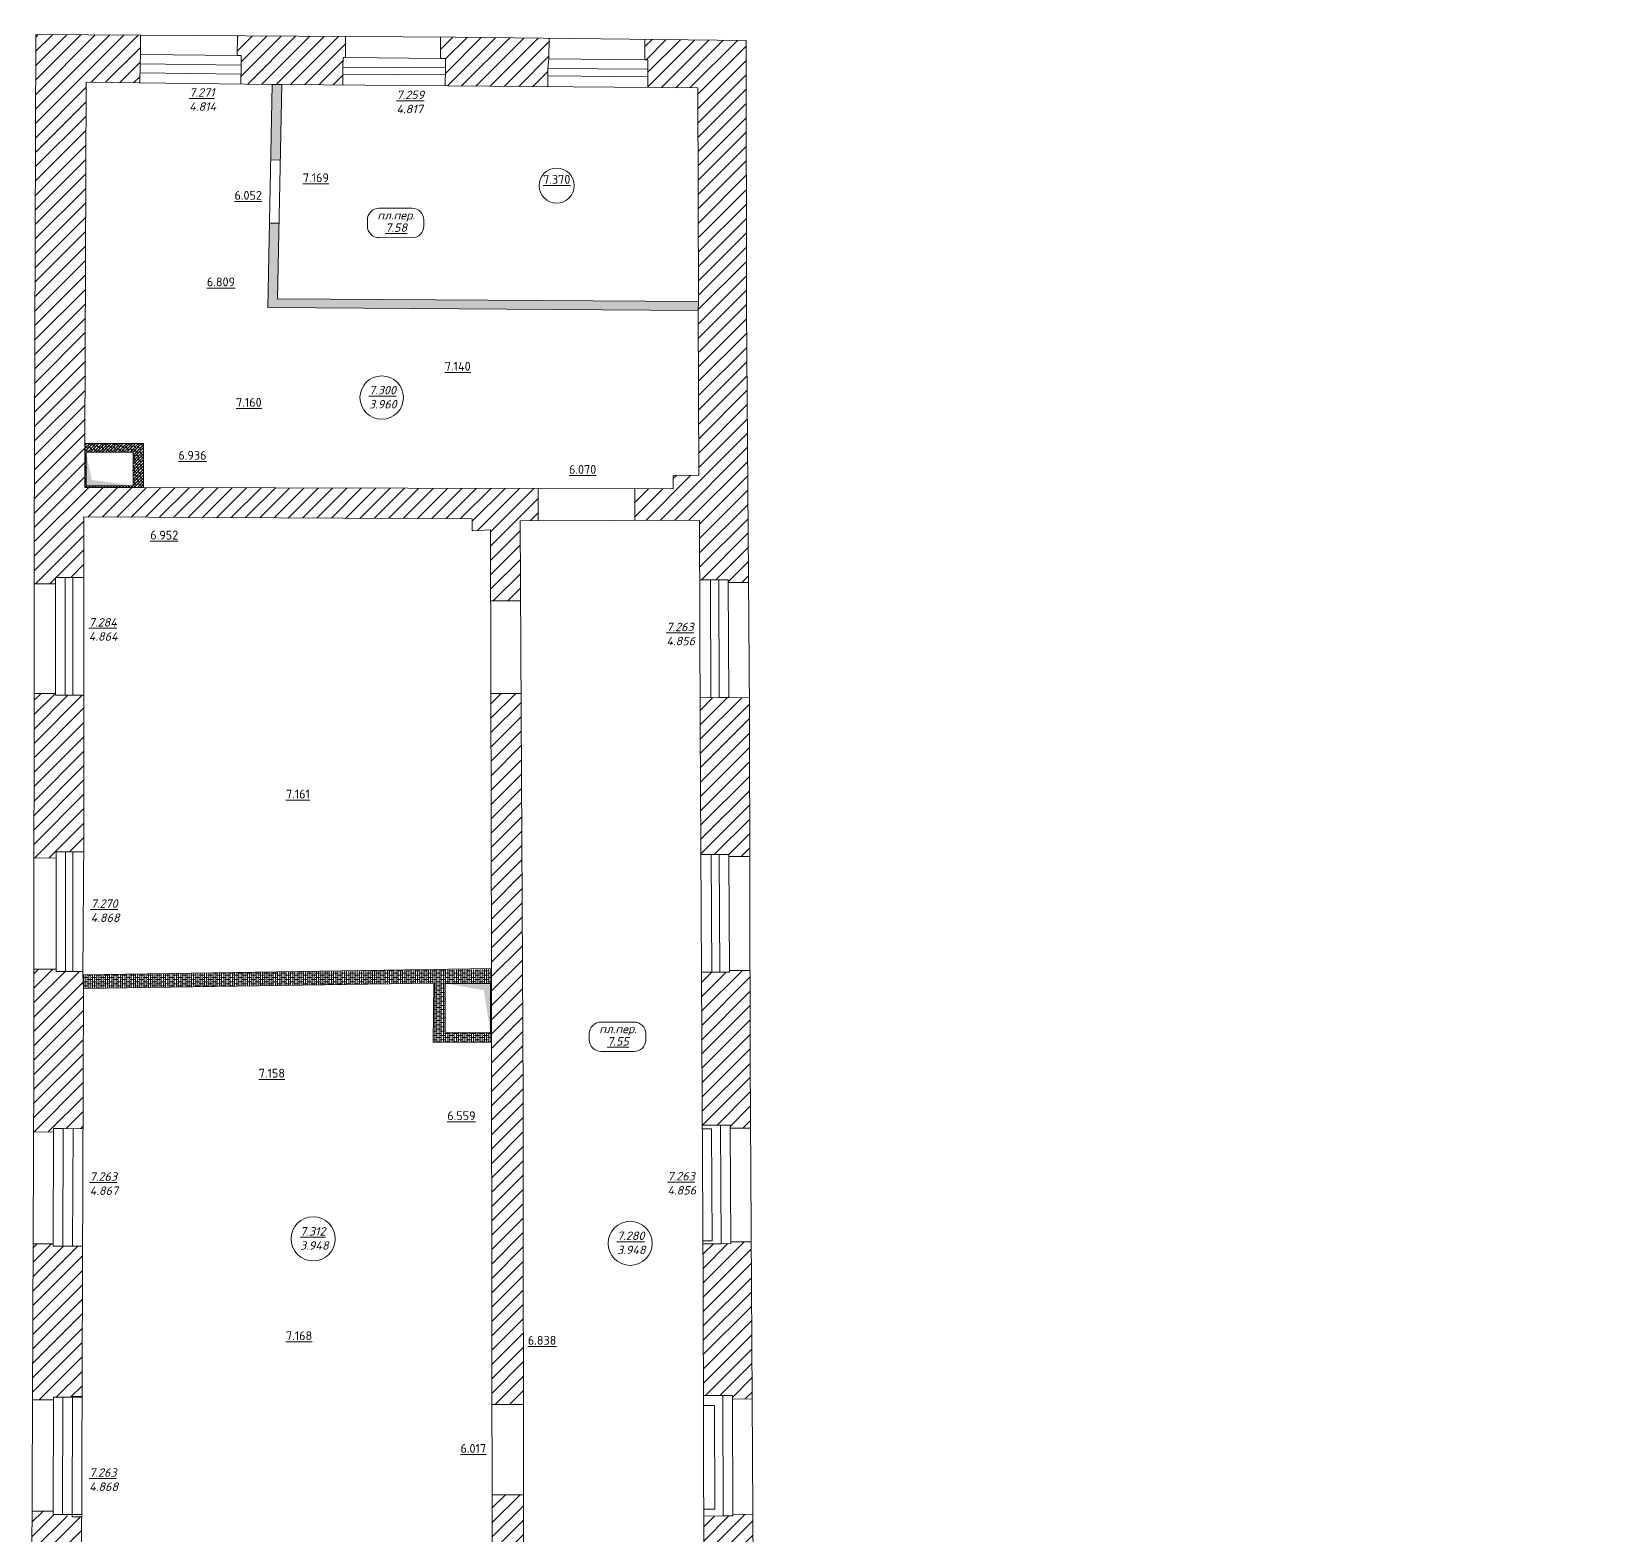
# Model space of a CAD drawing. Header units: millimetres. Extents: x 907727 to 970635, y 1625749 to 1672009.
# Drawn here: x 907727 to 931089, y 1649848 to 1672009 of the extents above; entities that cross this region are included whole.
import ezdxf

# ---------------------------------------------------------------- set-up
doc = ezdxf.new("R2010")
doc.units = ezdxf.units.MM
doc.linetypes.add('ACAD_ISO10W100', pattern=[18, 12, -3, 0, -3])
for name, color, linetype in [('Контур', 7, 'Continuous'), ('Отметки', 7, 'Continuous'), ('Рама', 121, 'Continuous'), ('Штриховка', 252, 'Continuous')]:
    doc.layers.add(name, color=color, linetype=linetype)
doc.styles.add('CIFRY', font='ROMANT.shx', dxfattribs={"oblique": 15, "height": 125})
doc.styles.add('ISOCPEUR', font='isocpeur.ttf', dxfattribs={"width": 0.95})

# ---------------------------------------------------------------- blocks, each defined once
blk = doc.blocks.new('2этаж')
at = {"lineweight": 5, "ltscale": 0.03, "true_color": 0xed1f24, "transparency": 33554610}
h = blk.add_hatch(dxfattribs=at)
h.set_pattern_fill('ANSI38', color=240, scale=10)
h.set_pattern_definition([(45, (-1078.652, -1034.774), (-22.4506403, 22.4506403), []), (135, (-1078.652, -1034.774), (-67.3519209, 22.4506403), [79.375, -47.625])])
h.paths.add_polyline_path([(910336, 1670196), (910192, 1670197), (910170, 1669083), (910314, 1669080)])
h.paths.add_polyline_path([(910295, 1668149), (910153, 1668152), (910129, 1666904), (916476, 1666864), (916478, 1666994), (910273, 1667034)])
h = blk.add_hatch(dxfattribs=at)
h.set_pattern_fill('ANSI38', color=240, scale=10)
h.paths.add_polyline_path([(907433, 1664899), (907434, 1664251), (908298, 1664253), (908296, 1664899)])
h.paths.add_polyline_path([(908143, 1664773), (908143, 1664278), (907450, 1664278), (907450, 1664773)], flags=16)
h = blk.add_hatch(dxfattribs=at)
h.set_pattern_fill('ANSI38', color=240, scale=10, angle=45)
h.set_pattern_definition([(90, (-1078.652, -1034.774), (-31.75, 0), []), (180, (-1078.652, -1034.774), (-63.5, -31.75), [79.375, -47.625])])
h.paths.add_polyline_path([(913427, 1657147), (907401, 1657063), (907413, 1656864), (912577, 1656943), (912567, 1656065), (913428, 1656073)])
h.paths.add_polyline_path([(912744, 1656936), (912744, 1656209), (913412, 1656209), (913412, 1656936)], flags=16)
at = {"layer": 'Штриховка', "lineweight": 5, "ltscale": 0.03}
h = blk.add_hatch(dxfattribs=at)
h.set_pattern_fill('_USER', color=256, scale=150, angle=45, pattern_type=0)
h.set_pattern_definition([(45, (-1078.65, -1034.77), (-106.066017, 106.066017), [])])
h.paths.add_polyline_path([(939000, 1636113), (937333, 1636117), (932016, 1636128), (932016, 1635685), (932711, 1635683), (933075, 1635681), (938179, 1635670), (938322, 1635668), (938999, 1635668)])
h.paths.add_polyline_path([(938909, 1629794), (938319, 1629795), (938182, 1629787), (937526, 1629789), (937524, 1629024), (937930, 1629023), (937930, 1628898), (938463, 1628897), (938463, 1629021), (938907, 1629020)])
h.paths.add_polyline_path([(962746, 1655934), (962736, 1656078), (962727, 1657400), (962258, 1657396), (962279, 1654317), (962310, 1650683), (962768, 1650687)])
h.paths.add_polyline_path([(969476, 1656429), (969473, 1657383), (969095, 1657382), (969095, 1657382), (968721, 1657380), (968725, 1656039), (968725, 1655907), (968732, 1654867), (969102, 1654869), (969482, 1654871)])
h.paths.add_polyline_path([(962925, 1644401), (962492, 1644401), (962494, 1640015), (961958, 1640014), (961940, 1639565), (962746, 1639572), (962759, 1638395), (962918, 1638397), (962914, 1638830), (962914, 1638970), (963151, 1638972), (963144, 1639714), (962928, 1639714)])
h.paths.add_polyline_path([(969542, 1639412), (969161, 1639411), (968789, 1639410), (968790, 1638996), (968785, 1638863), (968789, 1638355), (969071, 1638357), (969211, 1638358), (969211, 1638328), (969546, 1638329)])
h.paths.add_polyline_path([(947564, 1636091), (940542, 1636109), (940541, 1635667), (941055, 1635667), (941055, 1635547), (941529, 1635549), (941529, 1635663), (946747, 1635653), (946887, 1635651), (947564, 1635650)])
h.paths.add_polyline_path([(947210, 1629457), (947210, 1629773), (946898, 1629774), (946758, 1629774), (946202, 1629776), (946201, 1629458), (946201, 1629318), (946169, 1629318), (946169, 1629009), (946464, 1629009), (946464, 1628873), (946984, 1628873), (946984, 1629009), (947245, 1629009), (947245, 1629317), (947209, 1629317)])
h.paths.add_polyline_path([(930488, 1636132), (923631, 1636147), (923630, 1635706), (928167, 1635695), (928302, 1635700), (929695, 1635700), (929728, 1635700), (929872, 1635690), (930487, 1635689)])
h.paths.add_polyline_path([(930294, 1629343), (930296, 1629483), (930297, 1629806), (929885, 1629807), (929739, 1629809), (929249, 1629809), (929249, 1629497), (929249, 1629357), (929228, 1629357), (929227, 1629035), (929495, 1629035), (929495, 1628916), (930010, 1628915), (930011, 1629034), (930293, 1629034)])
h.paths.add_polyline_path([(907548, 1639212), (907552, 1639366), (907552, 1639451), (907387, 1639450), (907387, 1639527), (907189, 1639526), (907189, 1639498), (907049, 1639497), (906797, 1639495), (906804, 1638462), (907047, 1638464), (907047, 1638523), (907187, 1638523), (907548, 1638523)])
h.paths.add_polyline_path([(913886, 1644389), (913458, 1644385), (913487, 1639389), (913513, 1639235), (913510, 1638733), (913645, 1638732), (913647, 1639280), (913933, 1639278), (913923, 1639546), (913926, 1639707)])
h.paths.add_polyline_path([(907413, 1656864), (907401, 1657063), (907401, 1657115), (907148, 1657115), (907008, 1657115), (907008, 1657146), (906680, 1657147), (906679, 1655622), (906675, 1654748), (906972, 1654746), (906972, 1654796), (907112, 1654796), (907406, 1654795)])
h.paths.add_polyline_path([(913863, 1661214), (913418, 1661212), (913427, 1657156), (913428, 1656073), (913433, 1650726), (913896, 1650726), (913893, 1655295)])
h.paths.add_polyline_path([(963254, 1633674), (962794, 1633671), (962504, 1633669), (962511, 1632683), (962807, 1632685), (962947, 1632686), (962947, 1632652), (963260, 1632654)], flags=17)
h.paths.add_polyline_path([(963264, 1631863), (962953, 1631861), (962953, 1631852), (962813, 1631851), (962517, 1631849), (962525, 1630819), (962830, 1630821), (962830, 1630845), (962970, 1630846), (963269, 1630847)], flags=17)
h.paths.add_polyline_path([(963274, 1630029), (962976, 1630028), (962836, 1630026), (962530, 1630024), (962538, 1629003), (962820, 1629005), (963279, 1629008)], flags=17)
h.paths.add_polyline_path([(955669, 1635373), (955671, 1635716), (955675, 1636073), (955224, 1636072), (949100, 1636088), (949099, 1635648), (954090, 1635641), (955251, 1635641), (955248, 1635165), (955266, 1629753), (954618, 1629754), (954617, 1629468), (954617, 1629328), (954596, 1629328), (954596, 1629015), (954858, 1629015), (954858, 1628881), (954983, 1628883), (954999, 1627917), (954867, 1627915), (954876, 1627392), (955008, 1627394), (955015, 1627021), (956954, 1627008), (956953, 1626902), (957097, 1626901), (957097, 1627007), (961181, 1626978), (961181, 1626903), (961316, 1626902), (961316, 1626978), (963291, 1626964), (963289, 1627331), (963433, 1627332), (963430, 1627874), (963286, 1627873), (963284, 1628198), (962966, 1628197), (962966, 1628175), (962826, 1628174), (962544, 1628172), (962547, 1627710), (955724, 1627758)])
h.paths.add_polyline_path([(952808, 1629473), (952809, 1629759), (951798, 1629762), (951797, 1629480), (951808, 1629308), (951808, 1629013), (952827, 1629013), (952826, 1629333), (952808, 1629333)], flags=17)
h.paths.add_polyline_path([(950023, 1629766), (949010, 1629769), (949009, 1629452), (949009, 1629312), (948983, 1629312), (948983, 1629011), (950022, 1629011), (950022, 1629452)])
h.paths.add_polyline_path([(944379, 1629780), (943353, 1629783), (943353, 1629462), (943352, 1629322), (943332, 1629007), (943435, 1629006), (944420, 1629007), (944420, 1629322), (944378, 1629322), (944378, 1629462)])
h.paths.add_polyline_path([(941567, 1629787), (940344, 1629790), (940342, 1629016), (941566, 1629012), (941567, 1629326), (941566, 1629326), (941566, 1629466)])
h.paths.add_polyline_path([(936156, 1629792), (934900, 1629795), (934899, 1629487), (934895, 1629347), (934895, 1629030), (935901, 1629029), (936154, 1629028)])
h.paths.add_polyline_path([(933109, 1629491), (933110, 1629799), (932082, 1629802), (932081, 1629479), (932087, 1629339), (932087, 1629032), (933100, 1629031), (933100, 1629351)])
h.paths.add_polyline_path([(927447, 1629357), (927444, 1629497), (927444, 1629808), (926406, 1629808), (926406, 1629496), (926403, 1629356), (926403, 1629038), (927012, 1629037), (927447, 1629037)])
h.paths.add_polyline_path([(924619, 1629807), (923625, 1629807), (923625, 1629524), (923625, 1629384), (923602, 1629384), (923601, 1629041), (924629, 1629040), (924630, 1629355), (924619, 1629355), (924619, 1629495)])
h.paths.add_polyline_path([(921615, 1629044), (921831, 1629043), (921831, 1629384), (921820, 1629384), (921820, 1629524), (921820, 1629806), (921335, 1629806), (921302, 1635712), (922104, 1635710), (922105, 1636150), (921302, 1636152), (921302, 1636268), (920872, 1636266), (920884, 1634582), (920888, 1634240), (920875, 1627864), (920336, 1627863), (920336, 1627716), (918545, 1627714), (918545, 1627861), (914019, 1627856), (914013, 1628264), (913879, 1628262), (913690, 1628284), (913550, 1628281), (913549, 1628330), (913244, 1628327), (913247, 1628019), (913128, 1628017), (913133, 1627507), (913252, 1627508), (913255, 1627132), (915275, 1627133), (915276, 1627019), (915409, 1627019), (915409, 1627133), (919471, 1627134), (919471, 1627015), (919606, 1627015), (919606, 1627134), (921601, 1627134), (921604, 1627502), (921728, 1627501), (921732, 1628011), (921608, 1628012)])
h.paths.add_polyline_path([(913985, 1630101), (913817, 1630099), (913816, 1630167), (913675, 1630165), (913535, 1630163), (913535, 1630182), (913226, 1630179), (913236, 1629133), (913537, 1629136), (913536, 1629179), (913676, 1629181), (913865, 1629184), (913865, 1629207), (913999, 1629209)], flags=17)
h.paths.add_polyline_path([(913957, 1632014), (913649, 1632009), (913509, 1632005), (913209, 1632002), (913218, 1630988), (913523, 1630991), (913522, 1631022), (913662, 1631024), (913804, 1631026), (913803, 1631035), (913971, 1631037)], flags=17)
h.paths.add_polyline_path([(913930, 1633799), (913790, 1633797), (913630, 1633829), (913490, 1633827), (913490, 1633832), (913191, 1633829), (913201, 1632806), (913497, 1632809), (913496, 1632833), (913636, 1632836), (913770, 1632838), (913769, 1632899), (913943, 1632902)], flags=17)
h.paths.add_polyline_path([(913920, 1635955), (913925, 1636385), (913636, 1636381), (913640, 1637365), (913504, 1637365), (913499, 1636088), (907546, 1636163), (907546, 1636712), (907186, 1636712), (907046, 1636712), (907046, 1636739), (906814, 1636738), (906822, 1635415), (907208, 1635412), (907207, 1635294), (907707, 1635290), (907708, 1635407), (913044, 1635359), (913049, 1634887), (913181, 1634888), (913184, 1634635), (913478, 1634638), (913478, 1634653), (913618, 1634655), (913777, 1634658), (913776, 1634726), (913916, 1634728), (913909, 1635194)])
h.paths.add_polyline_path([(907542, 1641286), (907380, 1641285), (907380, 1641344), (907162, 1641343), (907162, 1641339), (907022, 1641338), (906786, 1641337), (906792, 1640326), (907045, 1640328), (907185, 1640337), (907382, 1640338), (907382, 1640479), (907547, 1640480)])
h.paths.add_polyline_path([(907533, 1643106), (907372, 1643106), (907372, 1643191), (907162, 1643190), (907022, 1643196), (906777, 1643195), (906778, 1642648), (906781, 1642152), (907018, 1642153), (907018, 1642175), (907158, 1642176), (907375, 1642177), (907375, 1642289), (907537, 1642290)])
h.paths.add_polyline_path([(907523, 1645043), (907135, 1645041), (906995, 1645040), (906995, 1645095), (906774, 1645094), (906776, 1644013), (907018, 1644014), (907158, 1644014), (907368, 1644015), (907367, 1644140), (907527, 1644141)])
h.paths.add_polyline_path([(907419, 1661187), (907140, 1661187), (907000, 1661187), (907000, 1661215), (906684, 1661215), (906682, 1658788), (907008, 1658787), (907008, 1658876), (907148, 1658876), (907417, 1658876), (907419, 1659103)])
h.paths.add_polyline_path([(907398, 1652687), (907399, 1653061), (907106, 1653062), (906966, 1653063), (906966, 1653096), (906669, 1653097), (906660, 1650795), (906969, 1650794), (906969, 1650834), (907109, 1650834), (907250, 1650833), (907250, 1650844), (907392, 1650844)])
h.paths.add_polyline_path([(914136, 1647991), (913898, 1647993), (913897, 1649397), (913434, 1649397), (913435, 1647998), (910417, 1648009), (910032, 1648008), (907382, 1648006), (907386, 1649069), (907245, 1649069), (907103, 1649106), (906963, 1649106), (906964, 1649154), (906653, 1649155), (906648, 1647974), (906770, 1647973), (906772, 1646816), (906986, 1646817), (906985, 1646858), (907125, 1646859), (907513, 1646861), (907510, 1647405), (913343, 1647396), (913343, 1647394), (913439, 1647394), (913439, 1647110), (913304, 1647110), (913304, 1647054), (913442, 1647054), (913450, 1645741), (913875, 1645743), (913861, 1647403), (914132, 1647402)])
h.paths.add_polyline_path([(917863, 1648112), (917285, 1648113), (917279, 1649108), (916983, 1649106), (916983, 1649083), (916843, 1649083), (916557, 1649082), (916560, 1647976), (916172, 1647978), (916170, 1647395), (916454, 1647394), (916482, 1642520), (916486, 1641793), (916499, 1639726), (916500, 1639563), (917936, 1639573), (917935, 1639725), (917413, 1639721), (917411, 1639999), (916933, 1639996), (916930, 1640512), (916926, 1641076), (916885, 1647386), (917837, 1647386), (917837, 1647668), (917837, 1647808), (917862, 1647808)])
h.paths.add_polyline_path([(917255, 1653126), (916954, 1653124), (916954, 1653100), (916814, 1653099), (916544, 1653098), (916547, 1652478), (916552, 1650858), (916838, 1650859), (916978, 1650859), (916978, 1650808), (917269, 1650809)])
h.paths.add_polyline_path([(917237, 1657130), (916934, 1657129), (916934, 1657105), (916794, 1657104), (916522, 1657103), (916534, 1654847), (916805, 1654848), (916945, 1654849), (916945, 1654802), (917245, 1654804), (917239, 1655802)])
h.paths.add_polyline_path([(921524, 1647815), (921567, 1647814), (921567, 1648107), (919533, 1648109), (919532, 1647808), (919580, 1647808), (919580, 1647668), (919580, 1647385), (920507, 1647385), (920521, 1640019), (920098, 1640016), (920100, 1639739), (919639, 1639736), (919640, 1639584), (920859, 1639593), (920859, 1639456), (921268, 1639456), (921269, 1639585), (921451, 1639585), (921452, 1640022), (920956, 1640022), (920957, 1641132), (922552, 1641132), (922559, 1640020), (922247, 1640021), (922246, 1639585), (922829, 1639586), (922829, 1640053), (922565, 1640053), (922556, 1641136), (920956, 1641137), (920954, 1642800), (920953, 1642977), (920954, 1644346), (920953, 1644717), (920941, 1647364), (921523, 1647363), (921524, 1647675)])
h.paths.add_polyline_path([(924626, 1648102), (923290, 1648104), (923289, 1647811), (923331, 1647811), (923330, 1647671), (923330, 1647360), (923893, 1647359), (923887, 1644733), (923892, 1644531), (923893, 1641956), (924054, 1641956), (924054, 1641850), (924243, 1641850), (924383, 1641850), (924383, 1641797), (924659, 1641799)])
h.paths.add_polyline_path([(927419, 1640493), (927456, 1640493), (927456, 1640788), (924664, 1640788), (924663, 1641040), (924383, 1641039), (924383, 1640991), (924243, 1640991), (924054, 1640991), (924054, 1640940), (923893, 1640940), (923893, 1640058), (923675, 1640057), (923675, 1639586), (924365, 1639586), (924365, 1640046), (927419, 1640046), (927419, 1640353)])
h.paths.add_polyline_path([(930293, 1640788), (929210, 1640788), (929210, 1640493), (929225, 1640353), (929225, 1640046), (930216, 1640046), (930216, 1640348), (930216, 1640488), (930293, 1640488)])
h.paths.add_polyline_path([(933045, 1640471), (933070, 1640470), (933070, 1640788), (931974, 1640788), (931974, 1640488), (932035, 1640488), (932035, 1640348), (932035, 1640046), (932567, 1640046), (933044, 1640044), (933045, 1640331)])
h.paths.add_polyline_path([(935864, 1640479), (935864, 1640788), (934807, 1640788), (934807, 1640464), (934851, 1640464), (934851, 1640324), (934850, 1640038), (935856, 1640035), (935857, 1640339)])
h.paths.add_polyline_path([(938704, 1640785), (937992, 1640788), (937617, 1640788), (937617, 1640473), (937659, 1640473), (937659, 1640333), (937658, 1640028), (938672, 1640025), (938673, 1640345), (938673, 1640485), (938703, 1640485)])
h.paths.add_polyline_path([(941487, 1640473), (941513, 1640473), (941514, 1640775), (940433, 1640779), (940432, 1640479), (940478, 1640479), (940478, 1640339), (940477, 1640019), (940930, 1640017), (941487, 1640017), (941487, 1640333)])
h.paths.add_polyline_path([(944298, 1640765), (943277, 1640768), (943276, 1640473), (943282, 1640473), (943282, 1640333), (943282, 1640016), (944285, 1640015), (944285, 1640328), (944285, 1640468), (944297, 1640468)])
h.paths.add_polyline_path([(947104, 1640471), (947125, 1640471), (947126, 1640754), (946057, 1640758), (946056, 1640467), (946085, 1640467), (946085, 1640327), (946085, 1640015), (947104, 1640014), (947104, 1640331)])
h.paths.add_polyline_path([(952444, 1640939), (952118, 1640934), (951978, 1640932), (951977, 1640984), (951693, 1640981), (951696, 1640737), (948874, 1640748), (948873, 1640470), (948894, 1640470), (948894, 1640330), (948894, 1640013), (951684, 1640012), (951679, 1639485), (952770, 1639493), (952772, 1639944), (952459, 1639945)])
h.paths.add_polyline_path([(952403, 1643564), (952427, 1643742), (952420, 1645745), (952275, 1645744), (952271, 1646958), (952415, 1646958), (952413, 1647335), (952959, 1647339), (952956, 1647652), (952955, 1647792), (952992, 1647792), (952992, 1648103), (951620, 1648104), (951685, 1641788), (951964, 1641791), (951964, 1641796), (952104, 1641798), (952430, 1641803)])
h.paths.add_polyline_path([(960222, 1647947), (959775, 1647947), (959772, 1649203), (959476, 1649202), (959476, 1649152), (959336, 1649151), (959029, 1649151), (959031, 1648099), (958549, 1648100), (958549, 1647796), (958616, 1647795), (958615, 1647655), (958614, 1647361), (959456, 1647357), (959446, 1641238), (959445, 1640721), (959444, 1640266), (959326, 1640266), (959341, 1639981), (959054, 1639980), (959056, 1639707), (958311, 1639703), (958312, 1639537), (960250, 1639552), (960245, 1639984), (959870, 1639983), (959879, 1641708), (959885, 1643020), (959908, 1647374), (960222, 1647371)])
h.paths.add_polyline_path([(969512, 1648123), (969508, 1649142), (969273, 1649141), (969273, 1649082), (969133, 1649081), (968770, 1649078), (968777, 1647947), (962780, 1647965), (962774, 1649329), (962321, 1649325), (962333, 1647948), (962234, 1647948), (962234, 1647357), (962490, 1647355), (962491, 1645773), (962924, 1645773), (962923, 1647206), (962921, 1647206), (962921, 1647362), (963262, 1647362), (963262, 1647362), (967057, 1647345), (968764, 1647346), (968768, 1646772), (968768, 1646737), (969151, 1646738), (969517, 1646739)])
h.paths.add_polyline_path([(959761, 1653086), (959020, 1653084), (959025, 1650885), (959332, 1650886), (959331, 1650906), (959471, 1650906), (959767, 1650907)])
h.paths.add_polyline_path([(959749, 1657107), (959446, 1657106), (959011, 1657105), (959016, 1654784), (959757, 1654786), (959754, 1655954)])
h.paths.add_polyline_path([(959733, 1661109), (959429, 1661108), (959289, 1661107), (959289, 1661151), (959004, 1661151), (959006, 1659479), (959007, 1658823), (959439, 1658824), (959742, 1658825)])
h.paths.add_polyline_path([(959724, 1670240), (960497, 1670238), (960498, 1670506), (960502, 1670646), (960503, 1670967), (958995, 1670974), (959003, 1662822), (959282, 1662822), (959422, 1662832), (959726, 1662833), (959721, 1663895), (960385, 1663891), (960388, 1664337), (959735, 1664345)])
h.paths.add_polyline_path([(963547, 1670954), (961946, 1670961), (961944, 1670642), (961980, 1670642), (961980, 1670502), (961979, 1670234), (963527, 1670231), (963528, 1670497), (963528, 1670637), (963546, 1670637)])
h.paths.add_polyline_path([(966537, 1670940), (964945, 1670947), (964944, 1670633), (965010, 1670633), (965010, 1670493), (965009, 1670227), (966535, 1670224), (966535, 1670477)])
h.paths.add_polyline_path([(969410, 1670927), (968021, 1670933), (968019, 1670614), (968019, 1670474), (968017, 1670220), (968653, 1670219), (968696, 1664667), (968237, 1664689), (968261, 1664242), (961770, 1664320), (961767, 1663881), (962214, 1663878), (962226, 1662214), (962382, 1662215), (962386, 1661613), (962230, 1661612), (962249, 1658769), (962718, 1658772), (962682, 1663873), (967029, 1663823), (968115, 1663806), (968699, 1663803), (968700, 1663398), (969074, 1663400), (969214, 1663394), (969455, 1663394), (969453, 1663965)])
h.paths.add_polyline_path([(969467, 1659095), (969089, 1659094), (969089, 1659091), (968715, 1659090), (968706, 1661685), (969080, 1661686), (969220, 1661688), (969460, 1661689)])
h.paths.add_polyline_path([(969490, 1653177), (969113, 1653175), (968743, 1653173), (968758, 1650785), (969122, 1650787), (969262, 1650788), (969262, 1650759), (969501, 1650760)])
h.paths.add_polyline_path([(969523, 1644984), (969156, 1644983), (968773, 1644982), (968776, 1643889), (969152, 1643890), (969527, 1643891)])
h.paths.add_polyline_path([(969530, 1643084), (969154, 1643083), (968779, 1643082), (968782, 1642066), (969168, 1642067), (969533, 1642068)])
h.paths.add_polyline_path([(969536, 1641236), (969170, 1641235), (968784, 1641234), (968787, 1640175), (969159, 1640176), (969540, 1640177)])
h.paths.add_polyline_path([(969552, 1636587), (969224, 1636586), (969084, 1636585), (968802, 1636583), (968805, 1636129), (963379, 1636104), (962942, 1636104), (962934, 1636540), (962929, 1637060), (962773, 1637059), (962784, 1636104), (962486, 1636102), (962498, 1634500), (962788, 1634502), (963249, 1634505), (963248, 1634755), (963369, 1634756), (963366, 1635279), (963245, 1635279), (963245, 1635355), (968675, 1635387), (968676, 1635249), (969201, 1635252), (969200, 1635390), (969556, 1635392)])
h.paths.add_polyline_path([(908252, 1670921), (906707, 1670930), (906686, 1663368), (906686, 1662830), (907000, 1662830), (907000, 1662925), (907140, 1662925), (907418, 1662925), (907418, 1663818), (913144, 1663791), (913144, 1663614), (913412, 1663629), (913415, 1662579), (913856, 1662581), (913850, 1663761), (914113, 1663761), (914114, 1664237), (908298, 1664253), (907434, 1664251), (907433, 1664899), (907451, 1670230), (908244, 1670221), (908247, 1670498), (908250, 1670638)])
h.paths.add_polyline_path([(911238, 1670591), (911274, 1670591), (911276, 1670902), (909680, 1670912), (909678, 1670621), (909736, 1670620), (909734, 1670480), (909731, 1670203), (910192, 1670197), (910336, 1670196), (911235, 1670189), (911237, 1670451)], flags=17)
h.paths.add_polyline_path([(914275, 1670876), (912895, 1670892), (912675, 1670893), (912673, 1670579), (912749, 1670579), (912748, 1670439), (912746, 1670176), (914257, 1670163), (914259, 1670431), (914272, 1670571)])
h.paths.add_polyline_path([(917180, 1670844), (915689, 1670861), (915686, 1670559), (915734, 1670559), (915733, 1670419), (915731, 1670151), (916471, 1670145), (916478, 1666994), (916476, 1666864), (916483, 1664431), (916104, 1664430), (916104, 1664232), (915541, 1664233), (915542, 1663765), (916493, 1663768), (916495, 1662890), (916778, 1662891), (916918, 1662891), (916918, 1662849), (917218, 1662852), (917187, 1666884)])
h.paths.add_polyline_path([(917233, 1660954), (917231, 1661152), (916924, 1661150), (916924, 1661152), (916784, 1661152), (916501, 1661151), (916502, 1660754), (916512, 1658837), (916785, 1658838), (916925, 1658839), (916925, 1658807), (917235, 1658808)])
h.paths.add_polyline_path([(956152, 1639964), (955862, 1639962), (955813, 1645502), (955838, 1645502), (955829, 1647374), (956614, 1647370), (956616, 1647805), (956685, 1647804), (956685, 1648101), (954625, 1648102), (954624, 1647806), (954642, 1647806), (954646, 1647354), (955354, 1647360), (955383, 1643736), (955392, 1643085), (955396, 1641084), (955389, 1639944), (953716, 1639940), (953608, 1639940), (953611, 1639500), (956629, 1639524), (956628, 1639693), (956154, 1639691)])
at = {"lineweight": 5, "ltscale": 0.03}
for points in [[(910336, 1670196), (910192, 1670197), (910129, 1666904), (916476, 1666864), (916478, 1666994), (910273, 1667034), (910336, 1670196)], [(907433, 1664899), (907434, 1664251), (908298, 1664253), (908296, 1664899), (907433, 1664899)], [(907450, 1664278), (907450, 1664773), (908143, 1664773), (908143, 1664278), (907450, 1664278), (907450, 1664519)], [(907401, 1657063), (907413, 1656864), (912577, 1656943), (912567, 1656065), (913428, 1656073), (913427, 1657156), (907401, 1657063)], [(912744, 1656936), (912744, 1656209), (913412, 1656209), (913412, 1656936), (912744, 1656936)]]:
    blk.add_lwpolyline(points, dxfattribs=at)
at = {"layer": 'Контур', "lineweight": 5, "ltscale": 15}
for p, q in [((906686, 1663368), (906707, 1670930)), ((906707, 1670930), (912895, 1670892)), ((908252, 1670921), (908250, 1670638)), ((909680, 1670912), (909678, 1670621)), ((911276, 1670902), (911274, 1670591)), ((912675, 1670893), (912673, 1670579)), ((912895, 1670892), (917180, 1670844)), ((914275, 1670876), (914272, 1670571)), ((915689, 1670861), (915686, 1670559)), ((908247, 1670498), (908250, 1670638)), ((917180, 1670844), (917187, 1666884)), ((908244, 1670221), (908247, 1670498)), ((909736, 1670620), (909678, 1670621)), ((909731, 1670203), (909734, 1670480)), ((909734, 1670480), (909736, 1670620)), ((911235, 1670189), (911237, 1670451)), ((911237, 1670451), (911238, 1670591)), ((911238, 1670591), (911274, 1670591)), ((912749, 1670579), (912673, 1670579)), ((912746, 1670176), (912748, 1670439)), ((912748, 1670439), (912749, 1670579)), ((914257, 1670163), (914259, 1670431)), ((914259, 1670431), (914272, 1670571)), ((915734, 1670559), (915686, 1670559)), ((915731, 1670151), (915733, 1670419)), ((915733, 1670419), (915734, 1670559)), ((907433, 1664899), (907451, 1670230)), ((907451, 1670230), (910192, 1670197)), ((909733, 1670349), (908246, 1670367)), ((910192, 1670197), (910129, 1666904)), ((910273, 1667034), (910336, 1670196)), ((910336, 1670196), (916471, 1670145)), ((912747, 1670335), (911236, 1670348)), ((915732, 1670310), (914258, 1670322)), ((916471, 1670145), (916478, 1666994)), ((910314, 1669080), (910170, 1669083)), ((910295, 1668149), (910153, 1668152)), ((916476, 1666864), (910129, 1666904)), ((916478, 1666994), (910273, 1667034)), ((916483, 1664431), (916476, 1666864)), ((917187, 1666884), (917233, 1660954)), ((908296, 1664899), (907433, 1664899)), ((908298, 1664253), (908296, 1664899)), ((916104, 1664430), (916483, 1664431)), ((916104, 1664430), (916104, 1664232)), ((916104, 1664232), (908298, 1664253)), ((914113, 1663761), (914114, 1664237)), ((915541, 1664233), (915542, 1663765)), ((913144, 1663791), (907418, 1663818)), ((907418, 1663818), (907419, 1659103)), ((913144, 1663614), (913144, 1663791)), ((913412, 1663629), (913144, 1663614)), ((913412, 1663629), (913427, 1657156)), ((913850, 1663761), (916493, 1663768)), ((913893, 1655295), (913850, 1663761)), ((916493, 1663768), (916502, 1660754)), ((906679, 1655622), (906686, 1663368)), ((907140, 1662925), (907000, 1662925)), ((907000, 1662925), (907000, 1662830)), ((907418, 1662925), (907140, 1662925)), ((907256, 1662925), (907256, 1661187)), ((906686, 1662830), (907000, 1662830)), ((916495, 1662890), (916778, 1662891)), ((916654, 1662890), (916660, 1661151)), ((916778, 1662891), (916918, 1662891)), ((916918, 1662891), (916918, 1662849)), ((917218, 1662852), (916918, 1662849)), ((913415, 1662579), (913856, 1662581)), ((906684, 1661215), (907000, 1661215)), ((907000, 1661187), (907000, 1661215)), ((907140, 1661187), (907000, 1661187)), ((907419, 1661187), (907140, 1661187)), ((913418, 1661212), (913863, 1661214)), ((916501, 1661151), (916784, 1661152)), ((916784, 1661152), (916924, 1661152)), ((917231, 1661152), (916924, 1661150)), ((916924, 1661152), (916924, 1661150)), ((917233, 1660954), (917239, 1655802)), ((916547, 1652478), (916502, 1660754)), ((907401, 1657063), (907419, 1659103)), ((906682, 1658788), (907008, 1658787)), ((907148, 1658876), (907008, 1658876)), ((907008, 1658876), (907008, 1658787)), ((907417, 1658876), (907148, 1658876)), ((907257, 1658876), (907257, 1657115)), ((916512, 1658837), (916785, 1658838)), ((916677, 1657104), (916668, 1658838)), ((916785, 1658838), (916925, 1658839)), ((916925, 1658839), (916925, 1658807)), ((917235, 1658808), (916925, 1658807)), ((906680, 1657147), (907008, 1657146)), ((907008, 1657115), (907008, 1657146)), ((907148, 1657115), (907008, 1657115)), ((907401, 1657115), (907148, 1657115)), ((907401, 1657063), (913427, 1657156)), ((916522, 1657103), (916794, 1657104)), ((916794, 1657104), (916934, 1657105)), ((917237, 1657130), (916934, 1657129)), ((916934, 1657105), (916934, 1657129)), ((907398, 1652687), (907413, 1656864)), ((912577, 1656943), (907413, 1656864)), ((912577, 1656943), (912567, 1656065)), ((912567, 1656065), (913428, 1656073)), ((913428, 1656073), (913435, 1647998)), ((917239, 1655802), (917285, 1648113)), ((906648, 1647974), (906679, 1655622)), ((913898, 1647993), (913893, 1655295)), ((906675, 1654748), (906972, 1654746)), ((907112, 1654796), (906972, 1654796)), ((906972, 1654796), (906972, 1654746)), ((907406, 1654795), (907112, 1654796)), ((907252, 1653062), (907258, 1654795)), ((916534, 1654847), (916805, 1654848)), ((916534, 1654793), (916673, 1654794)), ((916673, 1654794), (916682, 1653143)), ((916805, 1654848), (916945, 1654849)), ((916945, 1654849), (916945, 1654802)), ((917245, 1654804), (916945, 1654802)), ((916543, 1653142), (916682, 1653143)), ((917255, 1653126), (916954, 1653124)), ((916954, 1653100), (916954, 1653124)), ((906669, 1653097), (906966, 1653096)), ((906966, 1653063), (906966, 1653096)), ((907106, 1653062), (906966, 1653063)), ((907399, 1653061), (907106, 1653062)), ((916544, 1653098), (916814, 1653099)), ((916814, 1653099), (916954, 1653100)), ((907382, 1648006), (907398, 1652687)), ((916560, 1647976), (916547, 1652478)), ((906660, 1650795), (906969, 1650794)), ((907109, 1650834), (906969, 1650834)), ((906969, 1650834), (906969, 1650794)), ((907392, 1650833), (907109, 1650834)), ((907245, 1649069), (907250, 1650844)), ((907392, 1650844), (907250, 1650844)), ((916552, 1650858), (916838, 1650859)), ((916838, 1650859), (916978, 1650859)), ((916978, 1650859), (916978, 1650808)), ((917269, 1650809), (916978, 1650808)), ((913896, 1650726), (913433, 1650726)), ((916552, 1650711), (916714, 1650711)), ((916718, 1649185), (916714, 1650711)), ((913897, 1649397), (913434, 1649397)), ((906653, 1649155), (906964, 1649154)), ((906963, 1649106), (906964, 1649154)), ((916557, 1649185), (916718, 1649185)), ((907103, 1649106), (906963, 1649106)), ((907386, 1649105), (907103, 1649106)), ((907386, 1649069), (907245, 1649069)), ((916557, 1649082), (916843, 1649083)), ((916843, 1649083), (916983, 1649083)), ((917279, 1649108), (916983, 1649106)), ((916983, 1649083), (916983, 1649106))]:
    blk.add_line(p, q, dxfattribs=at)
at = {"layer": 'Контур', "linetype": 'ACAD_ISO10W100', "lineweight": 5, "ltscale": 15}
for points in [[(908143, 1664773), (907450, 1664773), (907450, 1664278), (908143, 1664278)], [(912744, 1656936), (913412, 1656936), (913412, 1656209), (912744, 1656209)]]:
    blk.add_lwpolyline(points, close=True, dxfattribs=at)
at = {"layer": 'Отметки', "color": 5, "lineweight": 5, "ltscale": 0.03}
for points in [[(911770, 1668369), (912258, 1668369, -0.414214), (912430, 1668197), (912430, 1668107, -0.414214), (912258, 1667935), (911770, 1667936, -0.414214), (911598, 1668108), (911598, 1668197, -0.414214)], [(915041, 1656367), (915530, 1656367, -0.414214), (915702, 1656195), (915702, 1656106, -0.414214), (915530, 1655934), (915041, 1655934, -0.414214), (914869, 1656106), (914869, 1656195, -0.414214)]]:
    blk.add_lwpolyline(points, format="xyb", close=True, dxfattribs=at)
at = {"layer": 'Отметки', "lineweight": 5, "ltscale": 0.03}
for centre, radius in [((914388, 1668704, 7370), 259), ((911808, 1665577), 320), ((910799, 1653170), 325), ((915472, 1653104), 325)]:
    blk.add_circle(centre, radius, dxfattribs=at)
at = {"layer": 'Рама', "color": 1, "lineweight": 5, "ltscale": 0.03}
for p, q in [((909678, 1670621), (908250, 1670638)), ((909734, 1670480), (908247, 1670498)), ((912748, 1670439), (911237, 1670451)), ((912673, 1670579), (911274, 1670591)), ((915733, 1670419), (914259, 1670431)), ((915686, 1670559), (914272, 1670571)), ((907140, 1661187), (907140, 1662925)), ((907000, 1661215), (907000, 1662830)), ((916784, 1661152), (916778, 1662891)), ((916924, 1661150), (916918, 1662849)), ((907008, 1657146), (907008, 1658787)), ((907148, 1657115), (907148, 1658876)), ((916794, 1657104), (916785, 1658838)), ((916934, 1657129), (916925, 1658807)), ((906966, 1653096), (906972, 1654746)), ((907106, 1653062), (907112, 1654796)), ((916814, 1653099), (916805, 1654848)), ((916954, 1653124), (916945, 1654802)), ((906969, 1650794), (906964, 1649154)), ((907109, 1650834), (907103, 1649106)), ((916843, 1649083), (916838, 1650859)), ((916983, 1649106), (916978, 1650808))]:
    blk.add_line(p, q, dxfattribs=at)
at = {"layer": 'Штриховка', "lineweight": 5}
for points in [[(907450, 1664773), (907450, 1664278), (907534, 1664362), (908143, 1664278)], [(912744, 1656936), (913412, 1656936), (913314, 1656837), (913412, 1656209)]]:
    blk.add_solid(points, dxfattribs=at)
at = {"layer": 'Отметки', "color": 140, "lineweight": 5, "ltscale": 0.03, "style": 'ISOCPEUR'}
for s, p in [('%%u7.169', (910646, 1668754, 7169)), ('%%u7.140', (912739, 1665974, 7140)), ('%%u7.160', (909661, 1665442, 7160)), ('%%u7.161', (910397, 1659665, 7161)), ('%%u7.158', (909995, 1655548, 7158)), ('%%u7.168', (910397, 1651677, 7168))]:
    blk.add_text(s, height=130, dxfattribs=at).set_placement(p)
at = {"layer": 'Отметки', "lineweight": 5, "ltscale": 0.03, "style": 'ISOCPEUR'}
for s, p in [('%%u7.370', (914189, 1668731, 7370)), ('%%u6.052', (909638, 1668495, 6052)), ('%%u6.070', (914570, 1664453, 6070)), ('%%u6.017', (912970, 1650014, 6017))]:
    blk.add_text(s, height=130, dxfattribs=at).set_placement(p)
at = {"layer": 'Отметки', "color": 95, "lineweight": 5, "ltscale": 0.03, "style": 'ISOCPEUR'}
for s, p in [('%%u6.809', (909231, 1667218, 6809)), ('%%u6.936', (908811, 1664661, 6936)), ('%%u6.952', (908397, 1663484, 6952)), ('%%u6.559', (912775, 1654921, 6559)), ('%%u6.838', (913963, 1651609, 6838))]:
    blk.add_text(s, height=130, dxfattribs=at).set_placement(p)
at = {"layer": 'Отметки', "lineweight": 0, "ltscale": 0.03, "char_height": 125, "attachment_point": 1, "style": 'CIFRY'}
for s, insert, width in [('\\L7.271\\l\\P4.814', (908970, 1670140), 494), ('\\L7.259\\l\\P4.817', (912025, 1670104), 494), ('\\L7.300\\l\\P{\\C98;3.960}', (911620, 1665750), 494), ('\\L7.284\\l\\P4.864', (907489, 1662325), 520), ('\\L7.263\\l\\P4.856', (916004, 1662257), 507), ('\\L7.270\\l\\P4.868', (907517, 1658177), 507), ('\\L7.263\\l\\P4.867', (907502, 1654151), 507), ('\\L7.263\\l\\P4.856', (916020, 1654157), 507), ('\\L7.312\\l\\P{\\C98;3.948}', (910604, 1653343), 507), ('\\L7.280\\l\\P{\\C98;3.948}', (915277, 1653278), 507), ('\\L7.263\\l\\P4.868', (907495, 1649786), 507)]:
    blk.add_mtext(s, dxfattribs=dict(at, insert=insert, width=width))
at = {"layer": 'Отметки', "color": 5, "lineweight": 0, "char_height": 125, "width": 1430.92, "attachment_point": 5, "line_spacing_factor": 0.876923, "style": 'CIFRY'}
for s, insert in [('пл.пер.\\P{\\L7.58}', (912021, 1668175)), ('пл.пер.\\P{\\L7.55}', (915292, 1656174))]:
    blk.add_mtext(s, dxfattribs=dict(at, insert=insert))

msp = doc.modelspace()

# ---------------------------------------------------------------- block references
at = {"lineweight": 5}
msp.add_blockref('2этаж', (1079, 1035), dxfattribs=at)

doc.saveas('drawing.dxf')
